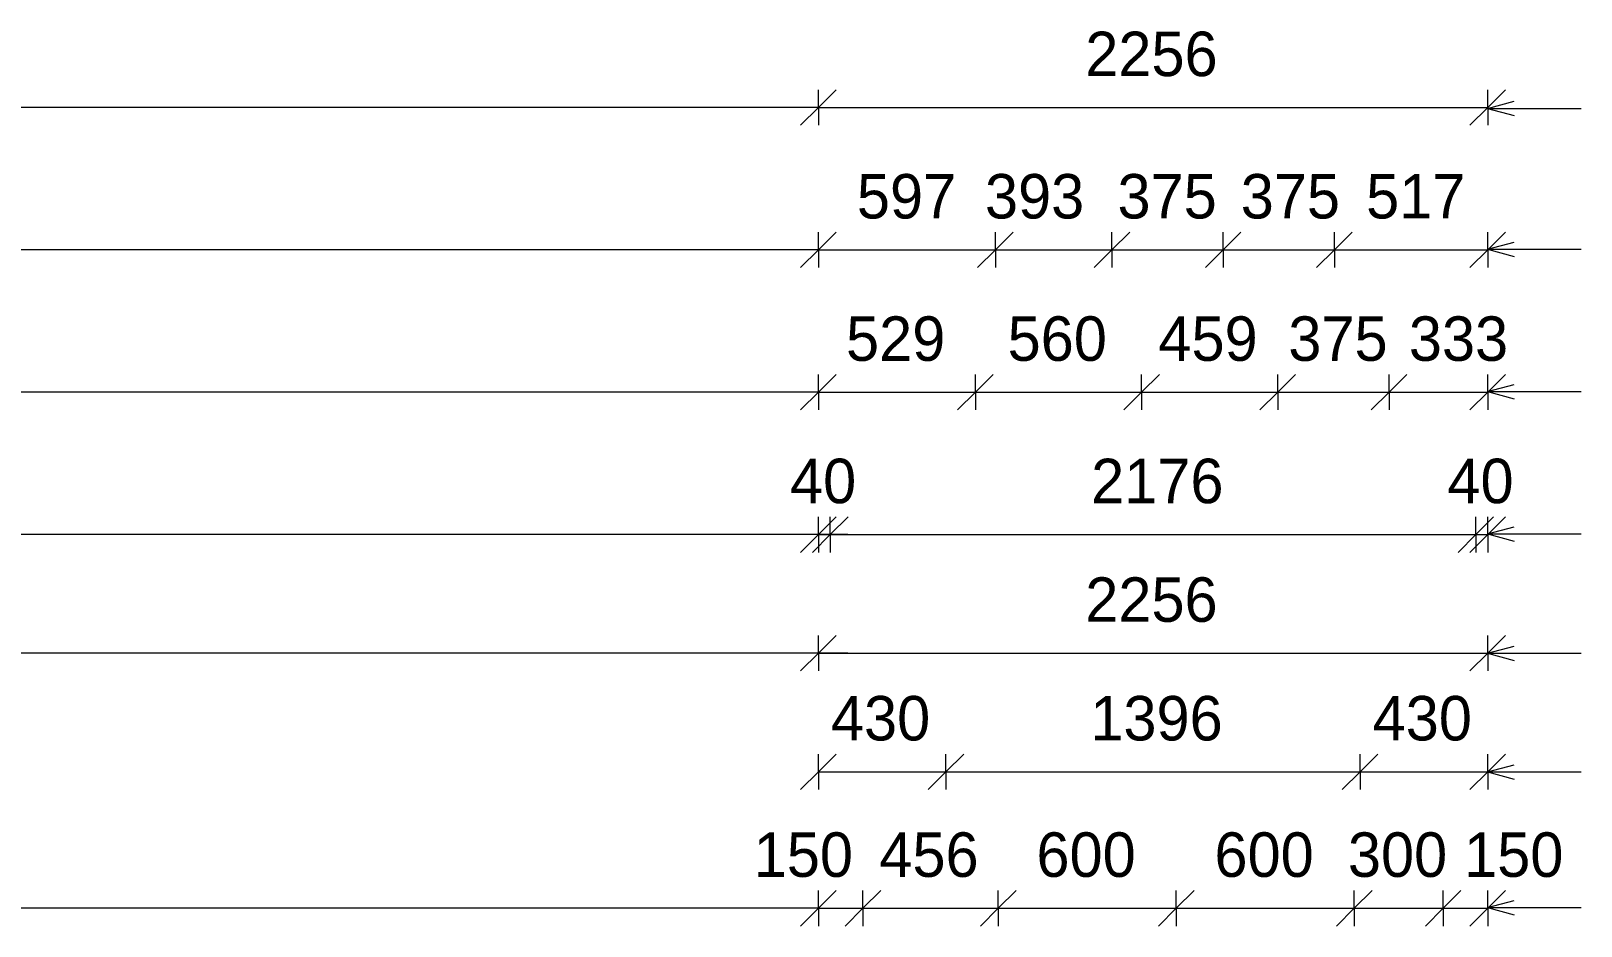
# Model space of a CAD drawing. Header units: millimetres. Extents: x 1002 to 19652, y -2551 to 13126.
# Drawn here: x 5132 to 10357, y 10108 to 13126 of the extents above; entities that cross this region are included whole.
import ezdxf

# ---------------------------------------------------------------- set-up
doc = ezdxf.new("R2010")
doc.units = ezdxf.units.MM
for name, color, linetype, lineweight in [('A-ANNO-DIMS', 211, 'Continuous', 9), ('A-ANNO-DIMS-60', 211, 'Continuous', 9), ('A-DETL-MBND', 5, 'Continuous', 18), ('A-DETL-THIN', 151, 'Continuous', 18), ('G-ANNO-TEXT', 231, 'Continuous', 9)]:
    doc.layers.add(name, color=color, linetype=linetype, lineweight=lineweight)
doc.styles.add('Nirmala UI Semilight', font='NirmalaS.ttf', dxfattribs={"height": 150})
doc.dimstyles.new('Arrow_Filled_-_2_5_NI_UI', dxfattribs={"dimscale": 304.8, "dimtxt": 157.104592, "dimasz": 0.393701, "dimexe": 0.19685, "dimexo": 0.0625, "dimgap": 0.19685, "dimtad": 1, "dimdec": 4, "dimzin": 0, "dimdsep": 46, "dimtxsty": 'Nirmala UI Semilight', "dimblk1": 'OBLIQUE', "dimblk2": 'OBLIQUE', "dimsah": 1, "dimcen": 0.09, "dimazin": 0, "dimtfac": 1, "dimtdec": 4, "dimtix": 1, "dimtmove": 2, "dimatfit": 3, "dimfxl": 0.19685, "dimfxlon": 1, "dimtvp": 1, "dimtolj": 1, "dimtzin": 0, "dimarcsym": 2})
doc.dimstyles.new('Arrow_Filled_-_2_5_NI_UI_1', dxfattribs={"dimscale": 304.8, "dimtxt": 157.104592, "dimasz": 0.393701, "dimexe": 0.19685, "dimexo": 0.0625, "dimgap": 0.19685, "dimtad": 1, "dimdec": 4, "dimzin": 0, "dimdsep": 46, "dimtxsty": 'Nirmala UI Semilight', "dimblk1": 'OBLIQUE', "dimblk2": 'OBLIQUE', "dimsah": 1, "dimcen": 0.09, "dimazin": 0, "dimtfac": 1, "dimtdec": 4, "dimtix": 1, "dimtmove": 0, "dimatfit": 3, "dimfxl": 0.19685, "dimfxlon": 1, "dimtvp": 1, "dimtolj": 1, "dimtzin": 0, "dimarcsym": 2})

# ---------------------------------------------------------------- blocks, each defined once
blk = doc.blocks.new('DIMBLOCK21-Elevation Front')
at = {"layer": 'A-ANNO-DIMS-60'}
for p, q in [((7786.6, 12868.3), (7846.6, 12928.3)), ((7786.6, 12868.3), (7786.6, 12928.3)), ((10042.6, 12868.3), (10102.6, 12928.3)), ((10042.6, 12868.3), (10042.6, 12928.3)), ((7786.6, 12868.3), (7726.6, 12808.3)), ((7786.6, 12868.3), (10042.6, 12868.3)), ((7786.6, 12868.3), (7786.6, 12808.3)), ((10042.6, 12868.3), (9982.6, 12808.3)), ((10042.6, 12868.3), (10042.6, 12808.3))]:
    blk.add_line(p, q, dxfattribs=at)
at = {"layer": 'A-ANNO-DIMS-60', "color": 0, "insert": (8686.1, 13124), "char_height": 150, "width": 548.438, "attachment_point": 1, "line_spacing_factor": 1.142579, "style": 'Nirmala UI Semilight'}
blk.add_mtext('2256', dxfattribs=at)
blk = doc.blocks.new('_Oblique')
at = {"color": 0, "linetype": 'ByBlock', "lineweight": -2}
blk.add_line((-0.5, -0.5), (0.5, 0.5), dxfattribs=at)
blk = doc.blocks.new('DIMBLOCK22-Elevation Front')
at = {"layer": 'A-ANNO-DIMS-60'}
for p, q in [((7786.6, 11428.3), (7846.6, 11488.3)), ((7786.6, 11428.3), (7786.6, 11488.3)), ((7826.6, 11428.3), (7886.6, 11488.3)), ((7826.6, 11428.3), (7826.6, 11488.3)), ((7786.6, 11428.3), (7726.6, 11368.3)), ((7826.6, 11428.3), (7766.6, 11368.3)), ((7786.6, 11428.3), (7826.6, 11428.3)), ((7786.6, 11428.3), (7786.6, 11368.3)), ((7826.6, 11428.3), (7826.6, 11368.3))]:
    blk.add_line(p, q, dxfattribs=at)
at = {"layer": 'A-ANNO-DIMS-60', "color": 0, "insert": (7690.9, 11684), "char_height": 150, "width": 277.647, "attachment_point": 1, "line_spacing_factor": 1.142579, "style": 'Nirmala UI Semilight'}
blk.add_mtext('40', dxfattribs=at)
blk = doc.blocks.new('DIMBLOCK23-Elevation Front')
at = {"layer": 'A-ANNO-DIMS-60'}
for p, q in [((7826.6, 11428.3), (7886.6, 11488.3)), ((7826.6, 11428.3), (7826.6, 11488.3)), ((10002.6, 11428.3), (10062.6, 11488.3)), ((10002.6, 11428.3), (10002.6, 11488.3)), ((7826.6, 11428.3), (7766.6, 11368.3)), ((7826.6, 11428.3), (10002.6, 11428.3)), ((7826.6, 11428.3), (7826.6, 11368.3)), ((10002.6, 11428.3), (9942.6, 11368.3)), ((10002.6, 11428.3), (10002.6, 11368.3))]:
    blk.add_line(p, q, dxfattribs=at)
at = {"layer": 'A-ANNO-DIMS-60', "color": 0, "insert": (8706, 11684), "char_height": 150, "width": 500.45, "attachment_point": 1, "line_spacing_factor": 1.142579, "style": 'Nirmala UI Semilight'}
blk.add_mtext('2176', dxfattribs=at)
blk = doc.blocks.new('DIMBLOCK24-Elevation Front')
at = {"layer": 'A-ANNO-DIMS-60'}
for p, q in [((10002.6, 11428.3), (10062.6, 11488.3)), ((10002.6, 11428.3), (10002.6, 11488.3)), ((10042.6, 11428.3), (10102.6, 11488.3)), ((10042.6, 11428.3), (10042.6, 11488.3)), ((10002.6, 11428.3), (9942.6, 11368.3)), ((10042.6, 11428.3), (9982.6, 11368.3)), ((10002.6, 11428.3), (10042.6, 11428.3)), ((10002.6, 11428.3), (10002.6, 11368.3)), ((10042.6, 11428.3), (10042.6, 11368.3))]:
    blk.add_line(p, q, dxfattribs=at)
at = {"layer": 'A-ANNO-DIMS-60', "color": 0, "insert": (9906.9, 11684), "char_height": 150, "width": 277.647, "attachment_point": 1, "line_spacing_factor": 1.142579, "style": 'Nirmala UI Semilight'}
blk.add_mtext('40', dxfattribs=at)
blk = doc.blocks.new('DIMBLOCK25-Elevation Front')
at = {"layer": 'A-ANNO-DIMS-60'}
for p, q in [((7786.6, 10628.3), (7846.6, 10688.3)), ((7786.6, 10628.3), (7786.6, 10688.3)), ((8216.6, 10628.3), (8276.6, 10688.3)), ((8216.6, 10628.3), (8216.6, 10688.3)), ((7786.6, 10628.3), (7726.6, 10568.3)), ((7786.6, 10628.3), (8216.6, 10628.3)), ((7786.6, 10628.3), (7786.6, 10568.3)), ((8216.6, 10628.3), (8156.6, 10568.3)), ((8216.6, 10628.3), (8216.6, 10568.3))]:
    blk.add_line(p, q, dxfattribs=at)
at = {"layer": 'A-ANNO-DIMS-60', "color": 0, "insert": (7828.8, 10884), "char_height": 150, "width": 414.756, "attachment_point": 1, "line_spacing_factor": 1.142579, "style": 'Nirmala UI Semilight'}
blk.add_mtext('430', dxfattribs=at)
blk = doc.blocks.new('DIMBLOCK26-Elevation Front')
at = {"layer": 'A-ANNO-DIMS-60'}
for p, q in [((8216.6, 10628.3), (8276.6, 10688.3)), ((8216.6, 10628.3), (8216.6, 10688.3)), ((9612.6, 10628.3), (9672.6, 10688.3)), ((9612.6, 10628.3), (9612.6, 10688.3)), ((8216.6, 10628.3), (8156.6, 10568.3)), ((8216.6, 10628.3), (9612.6, 10628.3)), ((8216.6, 10628.3), (8216.6, 10568.3)), ((9612.6, 10628.3), (9552.6, 10568.3)), ((9612.6, 10628.3), (9612.6, 10568.3))]:
    blk.add_line(p, q, dxfattribs=at)
at = {"layer": 'A-ANNO-DIMS-60', "color": 0, "insert": (8703.2, 10884), "char_height": 150, "width": 507.305, "attachment_point": 1, "line_spacing_factor": 1.142579, "style": 'Nirmala UI Semilight'}
blk.add_mtext('1396', dxfattribs=at)
blk = doc.blocks.new('DIMBLOCK27-Elevation Front')
at = {"layer": 'A-ANNO-DIMS-60'}
for p, q in [((9612.6, 10628.3), (9672.6, 10688.3)), ((9612.6, 10628.3), (9612.6, 10688.3)), ((10042.6, 10628.3), (10102.6, 10688.3)), ((10042.6, 10628.3), (10042.6, 10688.3)), ((9612.6, 10628.3), (9552.6, 10568.3)), ((9612.6, 10628.3), (10042.6, 10628.3)), ((9612.6, 10628.3), (9612.6, 10568.3)), ((10042.6, 10628.3), (9982.6, 10568.3)), ((10042.6, 10628.3), (10042.6, 10568.3))]:
    blk.add_line(p, q, dxfattribs=at)
at = {"layer": 'A-ANNO-DIMS-60', "color": 0, "insert": (9654.8, 10884), "char_height": 150, "width": 414.756, "attachment_point": 1, "line_spacing_factor": 1.142579, "style": 'Nirmala UI Semilight'}
blk.add_mtext('430', dxfattribs=at)
blk = doc.blocks.new('DIMBLOCK28-Elevation Front')
at = {"layer": 'A-ANNO-DIMS-60'}
for p, q in [((7786.6, 10168.3), (7846.6, 10228.3)), ((7786.6, 10168.3), (7786.6, 10228.3)), ((7936.6, 10168.3), (7996.6, 10228.3)), ((7936.6, 10168.3), (7936.6, 10228.3)), ((7786.6, 10168.3), (7726.6, 10108.3)), ((7786.6, 10168.3), (7936.6, 10168.3)), ((7786.6, 10168.3), (7786.6, 10108.3)), ((7936.6, 10168.3), (7876.6, 10108.3)), ((7936.6, 10168.3), (7936.6, 10108.3))]:
    blk.add_line(p, q, dxfattribs=at)
at = {"layer": 'A-ANNO-DIMS-60', "color": 0, "insert": (7568.5, 10424), "char_height": 150, "width": 370.196, "attachment_point": 1, "line_spacing_factor": 1.142579, "style": 'Nirmala UI Semilight'}
blk.add_mtext('150', dxfattribs=at)
blk = doc.blocks.new('DIMBLOCK29-Elevation Front')
at = {"layer": 'A-ANNO-DIMS-60'}
for p, q in [((7936.6, 10168.3), (7996.6, 10228.3)), ((7936.6, 10168.3), (7936.6, 10228.3)), ((8393, 10168.3), (8453, 10228.3)), ((8393, 10168.3), (8393, 10228.3)), ((7936.6, 10168.3), (7876.6, 10108.3)), ((7936.6, 10168.3), (8393, 10168.3)), ((7936.6, 10168.3), (7936.6, 10108.3)), ((8393, 10168.3), (8333, 10108.3)), ((8393, 10168.3), (8393, 10108.3))]:
    blk.add_line(p, q, dxfattribs=at)
at = {"layer": 'A-ANNO-DIMS-60', "color": 0, "insert": (7992, 10424), "char_height": 150, "width": 414.756, "attachment_point": 1, "line_spacing_factor": 1.142579, "style": 'Nirmala UI Semilight'}
blk.add_mtext('456', dxfattribs=at)
blk = doc.blocks.new('DIMBLOCK30-Elevation Front')
at = {"layer": 'A-ANNO-DIMS-60'}
for p, q in [((8393, 10168.3), (8453, 10228.3)), ((8393, 10168.3), (8393, 10228.3)), ((8993, 10168.3), (9053, 10228.3)), ((8993, 10168.3), (8993, 10228.3)), ((8393, 10168.3), (8333, 10108.3)), ((8393, 10168.3), (8993, 10168.3)), ((8393, 10168.3), (8393, 10108.3)), ((8993, 10168.3), (8933, 10108.3)), ((8993, 10168.3), (8993, 10108.3))]:
    blk.add_line(p, q, dxfattribs=at)
at = {"layer": 'A-ANNO-DIMS-60', "color": 0, "insert": (8521.6, 10424), "char_height": 150, "width": 411.328, "attachment_point": 1, "line_spacing_factor": 1.142579, "style": 'Nirmala UI Semilight'}
blk.add_mtext('600', dxfattribs=at)
blk = doc.blocks.new('DIMBLOCK31-Elevation Front')
at = {"layer": 'A-ANNO-DIMS-60'}
for p, q in [((8993, 10168.3), (9053, 10228.3)), ((8993, 10168.3), (8993, 10228.3)), ((9593, 10168.3), (9653, 10228.3)), ((9593, 10168.3), (9593, 10228.3)), ((8993, 10168.3), (8933, 10108.3)), ((8993, 10168.3), (9593, 10168.3)), ((8993, 10168.3), (8993, 10108.3)), ((9593, 10168.3), (9533, 10108.3)), ((9593, 10168.3), (9593, 10108.3))]:
    blk.add_line(p, q, dxfattribs=at)
at = {"layer": 'A-ANNO-DIMS-60', "color": 0, "insert": (9121.6, 10424), "char_height": 150, "width": 411.328, "attachment_point": 1, "line_spacing_factor": 1.142579, "style": 'Nirmala UI Semilight'}
blk.add_mtext('600', dxfattribs=at)
blk = doc.blocks.new('DIMBLOCK32-Elevation Front')
at = {"layer": 'A-ANNO-DIMS-60'}
for p, q in [((9593, 10168.3), (9653, 10228.3)), ((9593, 10168.3), (9593, 10228.3)), ((9892.6, 10168.3), (9952.6, 10228.3)), ((9892.6, 10168.3), (9892.6, 10228.3)), ((9593, 10168.3), (9533, 10108.3)), ((9593, 10168.3), (9892.6, 10168.3)), ((9593, 10168.3), (9593, 10108.3)), ((9892.6, 10168.3), (9832.6, 10108.3)), ((9892.6, 10168.3), (9892.6, 10108.3))]:
    blk.add_line(p, q, dxfattribs=at)
at = {"layer": 'A-ANNO-DIMS-60', "color": 0, "insert": (9571.4, 10424), "char_height": 150, "width": 411.328, "attachment_point": 1, "line_spacing_factor": 1.142579, "style": 'Nirmala UI Semilight'}
blk.add_mtext('300', dxfattribs=at)
blk = doc.blocks.new('DIMBLOCK33-Elevation Front')
at = {"layer": 'A-ANNO-DIMS-60'}
for p, q in [((9892.6, 10168.3), (9952.6, 10228.3)), ((9892.6, 10168.3), (9892.6, 10228.3)), ((10042.6, 10168.3), (10102.6, 10228.3)), ((10042.6, 10168.3), (10042.6, 10228.3)), ((9892.6, 10168.3), (9832.6, 10108.3)), ((9892.6, 10168.3), (10042.6, 10168.3)), ((9892.6, 10168.3), (9892.6, 10108.3)), ((10042.6, 10168.3), (9982.6, 10108.3)), ((10042.6, 10168.3), (10042.6, 10108.3))]:
    blk.add_line(p, q, dxfattribs=at)
at = {"layer": 'A-ANNO-DIMS-60', "color": 0, "insert": (9963.1, 10424), "char_height": 150, "width": 370.196, "attachment_point": 1, "line_spacing_factor": 1.142579, "style": 'Nirmala UI Semilight'}
blk.add_mtext('150', dxfattribs=at)
blk = doc.blocks.new('DIMBLOCK34-Elevation Front')
at = {"layer": 'A-ANNO-DIMS-60'}
for p, q in [((7786.6, 11028.3), (7846.6, 11088.3)), ((7786.6, 11028.3), (7786.6, 11088.3)), ((10042.6, 11028.3), (10102.6, 11088.3)), ((10042.6, 11028.3), (10042.6, 11088.3)), ((7786.6, 11028.3), (7726.6, 10968.3)), ((7786.6, 11028.3), (10042.6, 11028.3)), ((7786.6, 11028.3), (7786.6, 10968.3)), ((10042.6, 11028.3), (9982.6, 10968.3)), ((10042.6, 11028.3), (10042.6, 10968.3))]:
    blk.add_line(p, q, dxfattribs=at)
at = {"layer": 'A-ANNO-DIMS-60', "color": 0, "insert": (8686.1, 11284), "char_height": 150, "width": 548.438, "attachment_point": 1, "line_spacing_factor": 1.142579, "style": 'Nirmala UI Semilight'}
blk.add_mtext('2256', dxfattribs=at)
blk = doc.blocks.new('DIMBLOCK96-Elevation Front')
at = {"layer": 'A-ANNO-DIMS-60'}
for p, q in [((7786.6, 11908.3), (7846.6, 11968.3)), ((7786.6, 11908.3), (7786.6, 11968.3)), ((8315.6, 11908.3), (8375.6, 11968.3)), ((8315.6, 11908.3), (8315.6, 11968.3)), ((7786.6, 11908.3), (7726.6, 11848.3)), ((7786.6, 11908.3), (8315.6, 11908.3)), ((7786.6, 11908.3), (7786.6, 11848.3)), ((8315.6, 11908.3), (8255.6, 11848.3)), ((8315.6, 11908.3), (8315.6, 11848.3))]:
    blk.add_line(p, q, dxfattribs=at)
at = {"layer": 'A-ANNO-DIMS-60', "color": 0, "insert": (7879.7, 12164), "char_height": 150, "width": 411.328, "attachment_point": 1, "line_spacing_factor": 1.142579, "style": 'Nirmala UI Semilight'}
blk.add_mtext('529', dxfattribs=at)
blk = doc.blocks.new('DIMBLOCK97-Elevation Front')
at = {"layer": 'A-ANNO-DIMS-60'}
for p, q in [((8315.6, 11908.3), (8375.6, 11968.3)), ((8315.6, 11908.3), (8315.6, 11968.3)), ((8875.9, 11908.3), (8935.9, 11968.3)), ((8875.9, 11908.3), (8875.9, 11968.3)), ((8315.6, 11908.3), (8255.6, 11848.3)), ((8315.6, 11908.3), (8875.9, 11908.3)), ((8315.6, 11908.3), (8315.6, 11848.3)), ((8875.9, 11908.3), (8815.9, 11848.3)), ((8875.9, 11908.3), (8875.9, 11848.3))]:
    blk.add_line(p, q, dxfattribs=at)
at = {"layer": 'A-ANNO-DIMS-60', "color": 0, "insert": (8424.4, 12164), "char_height": 150, "width": 411.328, "attachment_point": 1, "line_spacing_factor": 1.142579, "style": 'Nirmala UI Semilight'}
blk.add_mtext('560', dxfattribs=at)
blk = doc.blocks.new('DIMBLOCK98-Elevation Front')
at = {"layer": 'A-ANNO-DIMS-60'}
for p, q in [((8875.9, 11908.3), (8935.9, 11968.3)), ((8875.9, 11908.3), (8875.9, 11968.3)), ((9335, 11908.3), (9395, 11968.3)), ((9335, 11908.3), (9335, 11968.3)), ((8875.9, 11908.3), (8815.9, 11848.3)), ((8875.9, 11908.3), (9335, 11908.3)), ((8875.9, 11908.3), (8875.9, 11848.3)), ((9335, 11908.3), (9275, 11848.3)), ((9335, 11908.3), (9335, 11848.3))]:
    blk.add_line(p, q, dxfattribs=at)
at = {"layer": 'A-ANNO-DIMS-60', "color": 0, "insert": (8932.6, 12164), "char_height": 150, "width": 414.756, "attachment_point": 1, "line_spacing_factor": 1.142579, "style": 'Nirmala UI Semilight'}
blk.add_mtext('459', dxfattribs=at)
blk = doc.blocks.new('DIMBLOCK99-Elevation Front')
at = {"layer": 'A-ANNO-DIMS-60'}
for p, q in [((9335, 11908.3), (9395, 11968.3)), ((9335, 11908.3), (9335, 11968.3)), ((9710, 11908.3), (9770, 11968.3)), ((9710, 11908.3), (9710, 11968.3)), ((9335, 11908.3), (9275, 11848.3)), ((9335, 11908.3), (9710, 11908.3)), ((9335, 11908.3), (9335, 11848.3)), ((9710, 11908.3), (9650, 11848.3)), ((9710, 11908.3), (9710, 11848.3))]:
    blk.add_line(p, q, dxfattribs=at)
at = {"layer": 'A-ANNO-DIMS-60', "color": 0, "insert": (9370.6, 12164), "char_height": 150, "width": 404.473, "attachment_point": 1, "line_spacing_factor": 1.142579, "style": 'Nirmala UI Semilight'}
blk.add_mtext('375', dxfattribs=at)
blk = doc.blocks.new('DIMBLOCK100-Elevation Front')
at = {"layer": 'A-ANNO-DIMS-60'}
for p, q in [((9710, 11908.3), (9770, 11968.3)), ((9710, 11908.3), (9710, 11968.3)), ((10042.6, 11908.3), (10102.6, 11968.3)), ((10042.6, 11908.3), (10042.6, 11968.3)), ((9710, 11908.3), (9650, 11848.3)), ((9710, 11908.3), (10042.6, 11908.3)), ((9710, 11908.3), (9710, 11848.3)), ((10042.6, 11908.3), (9982.6, 11848.3)), ((10042.6, 11908.3), (10042.6, 11848.3))]:
    blk.add_line(p, q, dxfattribs=at)
at = {"layer": 'A-ANNO-DIMS-60', "color": 0, "insert": (9776.9, 12164), "char_height": 150, "width": 411.328, "attachment_point": 1, "line_spacing_factor": 1.142579, "style": 'Nirmala UI Semilight'}
blk.add_mtext('333', dxfattribs=at)
blk = doc.blocks.new('DIMBLOCK101-Elevation Front')
at = {"layer": 'A-ANNO-DIMS-60'}
for p, q in [((7786.6, 12388.3), (7846.6, 12448.3)), ((7786.6, 12388.3), (7786.6, 12448.3)), ((8383.2, 12388.3), (8443.2, 12448.3)), ((8383.2, 12388.3), (8383.2, 12448.3)), ((7786.6, 12388.3), (7726.6, 12328.3)), ((7786.6, 12388.3), (8383.2, 12388.3)), ((7786.6, 12388.3), (7786.6, 12328.3)), ((8383.2, 12388.3), (8323.2, 12328.3)), ((8383.2, 12388.3), (8383.2, 12328.3))]:
    blk.add_line(p, q, dxfattribs=at)
at = {"layer": 'A-ANNO-DIMS-60', "color": 0, "insert": (7916.3, 12644), "char_height": 150, "width": 404.473, "attachment_point": 1, "line_spacing_factor": 1.142579, "style": 'Nirmala UI Semilight'}
blk.add_mtext('597', dxfattribs=at)
blk = doc.blocks.new('DIMBLOCK102-Elevation Front')
at = {"layer": 'A-ANNO-DIMS-60'}
for p, q in [((8383.2, 12388.3), (8443.2, 12448.3)), ((8383.2, 12388.3), (8383.2, 12448.3)), ((8775.9, 12388.3), (8835.9, 12448.3)), ((8775.9, 12388.3), (8775.9, 12448.3)), ((8383.2, 12388.3), (8323.2, 12328.3)), ((8383.2, 12388.3), (8775.9, 12388.3)), ((8383.2, 12388.3), (8383.2, 12328.3)), ((8775.9, 12388.3), (8715.9, 12328.3)), ((8775.9, 12388.3), (8775.9, 12328.3))]:
    blk.add_line(p, q, dxfattribs=at)
at = {"layer": 'A-ANNO-DIMS-60', "color": 0, "insert": (8348, 12644), "char_height": 150, "width": 411.328, "attachment_point": 1, "line_spacing_factor": 1.142579, "style": 'Nirmala UI Semilight'}
blk.add_mtext('393', dxfattribs=at)
blk = doc.blocks.new('DIMBLOCK103-Elevation Front')
at = {"layer": 'A-ANNO-DIMS-60'}
for p, q in [((8775.9, 12388.3), (8835.9, 12448.3)), ((8775.9, 12388.3), (8775.9, 12448.3)), ((9150.9, 12388.3), (9210.9, 12448.3)), ((9150.9, 12388.3), (9150.9, 12448.3)), ((8775.9, 12388.3), (8715.9, 12328.3)), ((8775.9, 12388.3), (9150.9, 12388.3)), ((8775.9, 12388.3), (8775.9, 12328.3)), ((9150.9, 12388.3), (9090.9, 12328.3)), ((9150.9, 12388.3), (9150.9, 12328.3))]:
    blk.add_line(p, q, dxfattribs=at)
at = {"layer": 'A-ANNO-DIMS-60', "color": 0, "insert": (8794.8, 12644), "char_height": 150, "width": 404.473, "attachment_point": 1, "line_spacing_factor": 1.142579, "style": 'Nirmala UI Semilight'}
blk.add_mtext('375', dxfattribs=at)
blk = doc.blocks.new('DIMBLOCK104-Elevation Front')
at = {"layer": 'A-ANNO-DIMS-60'}
for p, q in [((9150.9, 12388.3), (9210.9, 12448.3)), ((9150.9, 12388.3), (9150.9, 12448.3)), ((9525.9, 12388.3), (9585.9, 12448.3)), ((9525.9, 12388.3), (9525.9, 12448.3)), ((9150.9, 12388.3), (9090.9, 12328.3)), ((9150.9, 12388.3), (9525.9, 12388.3)), ((9150.9, 12388.3), (9150.9, 12328.3)), ((9525.9, 12388.3), (9465.9, 12328.3)), ((9525.9, 12388.3), (9525.9, 12328.3))]:
    blk.add_line(p, q, dxfattribs=at)
at = {"layer": 'A-ANNO-DIMS-60', "color": 0, "insert": (9210.2, 12644), "char_height": 150, "width": 404.473, "attachment_point": 1, "line_spacing_factor": 1.142579, "style": 'Nirmala UI Semilight'}
blk.add_mtext('375', dxfattribs=at)
blk = doc.blocks.new('DIMBLOCK105-Elevation Front')
at = {"layer": 'A-ANNO-DIMS-60'}
for p, q in [((9525.9, 12388.3), (9585.9, 12448.3)), ((9525.9, 12388.3), (9525.9, 12448.3)), ((10042.6, 12388.3), (10102.6, 12448.3)), ((10042.6, 12388.3), (10042.6, 12448.3)), ((9525.9, 12388.3), (9465.9, 12328.3)), ((9525.9, 12388.3), (10042.6, 12388.3)), ((9525.9, 12388.3), (9525.9, 12328.3)), ((10042.6, 12388.3), (9982.6, 12328.3)), ((10042.6, 12388.3), (10042.6, 12328.3))]:
    blk.add_line(p, q, dxfattribs=at)
at = {"layer": 'A-ANNO-DIMS-60', "color": 0, "insert": (9632.8, 12644), "char_height": 150, "width": 363.34, "attachment_point": 1, "line_spacing_factor": 1.142579, "style": 'Nirmala UI Semilight'}
blk.add_mtext('517', dxfattribs=at)

msp = doc.modelspace()

# ---------------------------------------------------------------- linework, layer by layer
at = {"layer": 'A-DETL-MBND'}
for p, q in [((7786.56745, 12388.31313), (2219.67561, 12388.31313)), ((7786.56745, 11908.31313), (2699.67561, 11908.31313))]:
    msp.add_line(p, q, dxfattribs=at)
at = {"layer": 'A-DETL-THIN'}
for p, q in [((7786.56745, 12868.31313), (1259.67561, 12868.31313)), ((7885.37341, 11428.31313), (3179.67561, 11428.31313)), ((7885.37341, 11028.31313), (3659.67561, 11028.31313)), ((7786.56745, 10168.31313), (4619.67561, 10168.31313))]:
    msp.add_line(p, q, dxfattribs=at)
at = {"layer": 'G-ANNO-TEXT', "color": 7}
for p, q in [((10042.32407, 12865.43619), (10132.32407, 12889.55162)), ((10042.32407, 12865.43619), (10132.32407, 12841.32077)), ((10042.32407, 12865.43619), (10357.13596, 12865.43619)), ((10042.32407, 12390.43619), (10132.32407, 12414.55162)), ((10042.32407, 12390.43619), (10132.32407, 12366.32077)), ((10042.32407, 12390.43619), (10357.13596, 12390.43619)), ((10042.32407, 11910.43619), (10132.32407, 11934.55162)), ((10042.32407, 11910.43619), (10132.32407, 11886.32077)), ((10042.32407, 11910.43619), (10357.13596, 11910.43619)), ((10042.32407, 11430.43619), (10132.32407, 11454.55162)), ((10042.32407, 11430.43619), (10132.32407, 11406.32077)), ((10042.32407, 11430.43619), (10357.13596, 11430.43619)), ((10042.32407, 11027.93619), (10132.32407, 11052.05162)), ((10042.32407, 11027.93619), (10132.32407, 11003.82077)), ((10042.32407, 11027.93619), (10357.13596, 11027.93619)), ((10042.32407, 10627.93619), (10132.32407, 10652.05162)), ((10042.32407, 10627.93619), (10132.32407, 10603.82077)), ((10042.32407, 10627.93619), (10357.13596, 10627.93619)), ((10042.32407, 10170.43619), (10132.32407, 10194.55162)), ((10042.32407, 10170.43619), (10132.32407, 10146.32077)), ((10042.32407, 10170.43619), (10357.13596, 10170.43619))]:
    msp.add_line(p, q, dxfattribs=at)

# ---------------------------------------------------------------- dimensions: what is measured, and where the dimension line sits
at = {"layer": 'A-ANNO-DIMS'}
for base, p1, p2, override, picture, middle in [((10042.56745, 12868.31313), (7786.56745, 12808.31313), (10042.56745, 12808.31313), {"dimpost": '<>', "dimfxl": 2256}, 'DIMBLOCK21-Elevation Front', (8914.56745, 13005.87589)), ((8383.15593, 12388.31313), (7786.56745, 12328.31313), (8383.15593, 12328.31313), {"dimpost": '<>', "dimfxl": 596.58847}, 'DIMBLOCK101-Elevation Front', (8084.86169, 12525.87589)), ((9150.87351, 12388.31313), (8775.87351, 12328.31313), (9150.87351, 12328.31313), {"dimpost": '<>', "dimfxl": 375}, 'DIMBLOCK103-Elevation Front', (8963.37351, 12525.87589)), ((10042.56745, 12388.31313), (9525.89214, 12328.31313), (10042.56745, 12328.31313), {"dimpost": '<>', "dimfxl": 516.675312}, 'DIMBLOCK105-Elevation Front', (9784.2298, 12526.242)), ((8315.63438, 11908.31313), (7786.56745, 11848.31313), (8315.63438, 11848.31313), {"dimpost": '<>', "dimfxl": 529.06693}, 'DIMBLOCK96-Elevation Front', (8051.10092, 12045.87589)), ((8875.86819, 11908.31313), (8315.63438, 11848.31313), (8875.86819, 11848.31313), {"dimpost": '<>', "dimfxl": 560.233808}, 'DIMBLOCK97-Elevation Front', (8595.75129, 12045.87589)), ((9334.96521, 11908.31313), (8875.86819, 11848.31313), (9334.96521, 11848.31313), {"dimpost": '<>', "dimfxl": 459.097018}, 'DIMBLOCK98-Elevation Front', (9105.4167, 12045.87589)), ((7826.569498, 11428.313131), (7786.567455, 11368.313131), (7826.569498, 11368.313131), {"dimpost": '<>', "dimfxl": 40.002043}, 'DIMBLOCK22-Elevation Front', (7806.568476, 11565.823592)), ((10002.567455, 11428.313131), (7826.569498, 11368.313131), (10002.567455, 11368.313131), {"dimpost": '<>', "dimfxl": 2175.997957}, 'DIMBLOCK23-Elevation Front', (8914.568476, 11566.294303)), ((10042.56745, 11428.31313), (10002.56745, 11368.31313), (10042.56745, 11368.31313), {"dimpost": '<>', "dimfxl": 40}, 'DIMBLOCK24-Elevation Front', (10022.56745, 11565.82359)), ((10042.56745, 11028.31313), (7786.56745, 10968.31313), (10042.56745, 10968.31313), {"dimpost": '<>', "dimfxl": 2256}, 'DIMBLOCK34-Elevation Front', (8914.56745, 11165.87589)), ((8216.56745, 10628.31313), (7786.56745, 10568.31313), (8216.56745, 10568.31313), {"dimpost": '<>', "dimfxl": 430}, 'DIMBLOCK25-Elevation Front', (8001.56745, 10765.87589)), ((9612.56745, 10628.31313), (8216.56745, 10568.31313), (9612.56745, 10568.31313), {"dimpost": '<>', "dimfxl": 1396}, 'DIMBLOCK26-Elevation Front', (8914.56745, 10766.2943)), ((10042.56745, 10628.31313), (9612.56745, 10568.31313), (10042.56745, 10568.31313), {"dimpost": '<>', "dimfxl": 430}, 'DIMBLOCK27-Elevation Front', (9827.56745, 10765.87589)), ((8393.00495, 10168.31313), (7936.56745, 10108.31313), (8393.00495, 10108.31313), {"dimpost": '<>', "dimfxl": 456.4375}, 'DIMBLOCK29-Elevation Front', (8164.7862, 10305.87589)), ((8993.00495, 10168.31313), (8393.00495, 10108.31313), (8993.00495, 10108.31313), {"dimpost": '<>', "dimfxl": 600}, 'DIMBLOCK30-Elevation Front', (8693.00495, 10305.87589)), ((9593.00495, 10168.31313), (8993.00495, 10108.31313), (9593.00495, 10108.31313), {"dimpost": '<>', "dimfxl": 600}, 'DIMBLOCK31-Elevation Front', (9293.00495, 10305.87589)), ((9892.56745, 10168.31313), (9593.00495, 10108.31313), (9892.56745, 10108.31313), {"dimpost": '<>', "dimfxl": 299.5625}, 'DIMBLOCK32-Elevation Front', (9742.7862, 10305.87589))]:
    dim = msp.add_linear_dim(base=base, p1=p1, p2=p2, dimstyle='Arrow_Filled_-_2_5_NI_UI_1', override=override, dxfattribs=at)
    dim.commit()
    dim.dimension.update_dxf_attribs({"geometry": picture, "text_midpoint": middle})
for base, p1, p2, override, picture, middle in [((8775.87351, 12388.31313), (8383.15593, 12328.31313), (8775.87351, 12328.31313), {"dimpost": '<>', "dimfxl": 392.717583}, 'DIMBLOCK102-Elevation Front', (8553.69029, 12544.01629)), ((9525.89214, 12388.31313), (9150.87351, 12328.31313), (9525.89214, 12328.31313), {"dimpost": '<>', "dimfxl": 375.018635}, 'DIMBLOCK104-Elevation Front', (9412.44207, 12544.01629)), ((9709.96521, 11908.31313), (9334.96521, 11848.31313), (9709.96521, 11848.31313), {"dimpost": '<>', "dimfxl": 375}, 'DIMBLOCK99-Elevation Front', (9572.80125, 12064.01629)), ((10042.56745, 11908.31313), (9709.96521, 11848.31313), (10042.56745, 11848.31313), {"dimpost": '<>', "dimfxl": 332.602245}, 'DIMBLOCK100-Elevation Front', (9982.5576, 12064.01629)), ((7936.56745, 10168.31313), (7786.56745, 10108.31313), (7936.56745, 10108.31313), {"dimpost": '<>', "dimfxl": 150}, 'DIMBLOCK28-Elevation Front', (7753.57944, 10324.01629)), ((10042.56745, 10168.31313), (9892.56745, 10108.31313), (10042.56745, 10108.31313), {"dimpost": '<>', "dimfxl": 150}, 'DIMBLOCK33-Elevation Front', (10148.19347, 10324.01629))]:
    dim = msp.add_linear_dim(base=base, p1=p1, p2=p2, dimstyle='Arrow_Filled_-_2_5_NI_UI', override=override, dxfattribs=at)
    dim.commit()
    dim.dimension.update_dxf_attribs({"geometry": picture, "text_midpoint": middle, "dimtype": 160})

doc.saveas('drawing.dxf')
